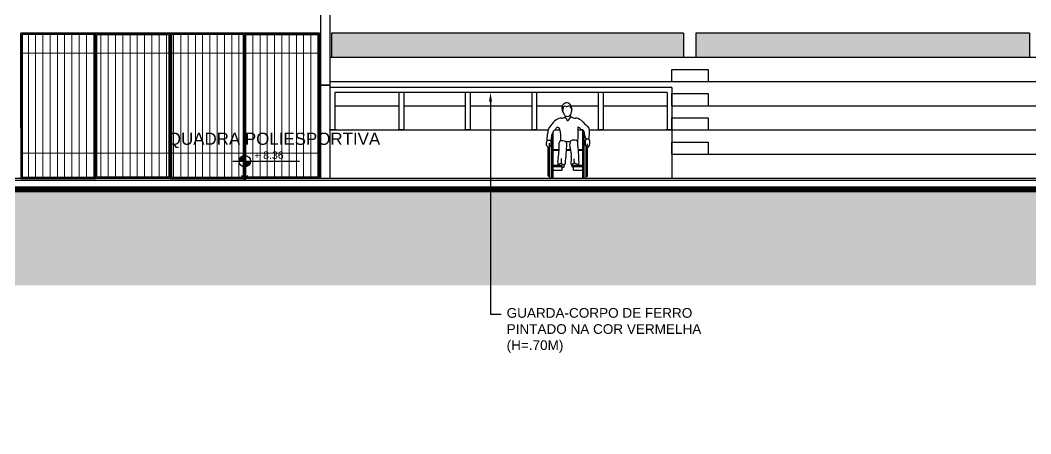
# Model space of a CAD drawing. Header units: metres. Extents: x 2494 to 3558, y 282 to 553.
# Drawn here: x 2885.4 to 2902.1, y 326.94 to 333.78 of the extents above; entities that cross this region are included whole.
import ezdxf
from ezdxf import colors
from ezdxf.entities.mleader import LeaderData, LeaderLine
from ezdxf.math import Vec2, Vec3

# ---------------------------------------------------------------- set-up
doc = ezdxf.new("R2010")
doc.units = ezdxf.units.M
doc.header["$LTSCALE"] = 7
doc.header["$MEASUREMENT"] = 0
for name, color, linetype in [('COTA DE NÍVEL', 7, 'Continuous'), ('HACHURA PISOS', 250, 'Continuous'), ('PENA 0.15', 7, 'Continuous'), ('PENA 01', 1, 'Continuous'), ('PENA 02', 2, 'Continuous'), ('PENA 03', 3, 'Continuous'), ('PENA 06', 6, 'Continuous'), ('TXT ESPECIFICAÇÕES', 7, 'Continuous')]:
    doc.layers.add(name, color=color, linetype=linetype)
doc.layers.add('HACH', color=251, linetype='Continuous', lineweight=5)
doc.layers.add('texto', color=3, linetype='Continuous', lineweight=25)
doc.styles.add('ATTR', font='romans.shx', dxfattribs={"width": 0.8, "height": 0.7})
doc.styles.add('GRAF', font='GRAF.SHX')
doc.styles.add('Luana', font='arial.ttf')
doc.styles.get("Standard").update_dxf_attribs({"font": 'arial.ttf'})

# ---------------------------------------------------------------- blocks, each defined once
blk = doc.blocks.new('NIV02')
h = blk.add_hatch(color=256)
h.paths.add_polyline_path([(-43.09, -49.03, 0.414214), (-44.59, -50.53), (-43.09, -50.53)])
h.paths.add_polyline_path([(-43.09, -52.04, 0.414214), (-41.58, -50.53), (-43.09, -50.53)])
for p, q in [((-43.09, -47.38), (-43.09, -55.58)), ((-46.27, -50.53), (-28.68, -50.53))]:
    blk.add_line(p, q)
blk.add_lwpolyline([(-42.36, -54.32), (-43.09, -55.58), (-43.82, -54.32)])
blk.add_circle((-43.09, -50.53), 1.5)
at = {"style": 'GRAF'}
blk.add_attdef('ELEV', (-40.66, -49.96), '', height=1.26, dxfattribs=at)
blk = doc.blocks.new('A$C1B27661D')
at = {"layer": 'PENA 02'}
for p, q in [((-5.65, 0.7), (0, 0.7)), ((-5.65, 0.7), (-5.65, 0.006)), ((0, 0.7), (0, 0.006)), ((-5.57, 0.62), (-0.08, 0.62)), ((-5.57, 0.62), (-5.57, 0.006)), ((-4.512, 0.62), (-4.512, 0.006)), ((-4.432, 0.62), (-4.432, 0.006)), ((-3.414, 0.62), (-3.414, 0.006)), ((-3.334, 0.62), (-3.334, 0.006)), ((-2.316, 0.62), (-2.316, 0.006)), ((-2.236, 0.62), (-2.236, 0.006)), ((-1.218, 0.62), (-1.218, 0.006)), ((-1.138, 0.62), (-1.138, 0.006)), ((-0.08, 0.62), (-0.08, 0.006))]:
    blk.add_line(p, q, dxfattribs=at)
for points in [[(-5.65, 0), (-5.547, 0), (-5.547, 0.006), (-5.65, 0.006)], [(-4.524, 0), (-4.421, 0), (-4.421, 0.006), (-4.524, 0.006)], [(-3.426, 0), (-3.323, 0), (-3.323, 0.006), (-3.426, 0.006)], [(-2.328, 0), (-2.225, 0), (-2.225, 0.006), (-2.328, 0.006)], [(-1.23, 0), (-1.127, 0), (-1.127, 0.006), (-1.23, 0.006)], [(-0.102, 0), (0, 0), (0, 0.006), (-0.102, 0.006)]]:
    blk.add_lwpolyline(points, close=True, dxfattribs=at)
blk = doc.blocks.new('Wchair-f.dwg2000')
for p, q in [((2.31, 47.71), (1.49, 48.92)), ((-1.82, 40.56), (-1.65, 41.32)), ((1.85, 40.99), (1.7, 42.04)), ((-13.64, 25.46), (-13.44, 29.31)), ((-10.72, 0.62), (-10.72, 28.06)), ((-10.19, 30.03), (-9.73, 30.03)), ((-9.73, 3.66), (-9.73, 31.03)), ((9.73, 3.66), (9.73, 32.23)), ((9.73, 30.03), (10.59, 30.03)), ((10.72, 0.62), (10.72, 29.37)), ((-12.95, 20.53), (-13.96, 21.44)), ((-13, 1.69), (-13, 20.58)), ((-12.37, 1.69), (-12.37, 20.48)), ((-11.97, 0.62), (-11.97, 21.13)), ((-11.43, 21.55), (-11.76, 21.19)), ((-5.89, 18.5), (-5.72, 23.54)), ((11.97, 0.62), (11.97, 21.6)), ((12.25, 26.17), (13.58, 26.12)), ((12.38, 1.69), (12.38, 21.74)), ((13, 1.69), (13, 20.4)), ((-10.72, 15.65), (-9.73, 15.65)), ((-9.73, 19.02), (-5.88, 19.02)), ((-9.73, 18.77), (-5.88, 18.77)), ((-0.95, 18.77), (1.84, 18.77)), ((-0.94, 19.02), (1.77, 19.02)), ((6.89, 19.02), (9.73, 19.02)), ((6.91, 18.77), (9.73, 18.77)), ((9.73, 15.65), (10.72, 15.65)), ((-10.72, 8.72), (-3.72, 8.72)), ((-10.72, 7.83), (-3.72, 7.83)), ((-5.27, 9.6), (-6.35, 9.08)), ((-4.01, 9.6), (-2.99, 9.12)), ((-3.72, 5.48), (-3.72, 8.72)), ((-3.72, 7.29), (-3.4, 7.29)), ((3.46, 7.45), (3.72, 7.45)), ((3.72, 5.48), (3.72, 8.72)), ((3.72, 7.83), (10.72, 7.83)), ((3.72, 8.72), (10.72, 8.72)), ((-10.72, 5.48), (-3.72, 5.48)), ((-10.56, 3.5), (-10.72, 3.66)), ((-10.56, 0.34), (-10.56, 5.48)), ((-9.88, 0.34), (-9.88, 5.48)), ((-9.88, 3.5), (-9.73, 3.66)), ((3.72, 5.48), (10.72, 5.48)), ((9.88, 3.5), (9.73, 3.66)), ((9.88, 0.34), (9.88, 5.48)), ((10.56, 0.34), (10.56, 5.48)), ((10.56, 3.5), (10.72, 3.66))]:
    blk.add_line(p, q)
for centre, radius, start, end in [((2.25, 46.41), 6.28, 169.70809, 182.36648), ((-2.15, 47.21), 1.81, 155.11231, 169.70809), ((-0.38, 46.39), 3.76, 115.95212, 155.11231), ((-1.08, 46.46), 2.12, 164.27747, 186.5623), ((-2.28, 46.8), 0.875, 105.05439, 164.27747), ((-1.9, 45.4), 2.33, 71.49505, 105.05439), ((-1.3, 48.28), 1.66, 95.01568, 115.95212), ((-1.03, 45.18), 4.77, 73.13454, 95.01568), ((-0.72, 48.93), 1.4, 251.49505, 300.86673), ((0.61, 46.7), 1.19, 29.74402, 120.86673), ((-0.26, 47.72), 2.12, 34.44852, 73.13454), ((1.99, 47.49), 0.394, 209.74402, 220.37398), ((0.25, 46.02), 1.88, 3.79083, 40.37398), ((1.99, 47.49), 0.394, 6.39617, 34.44852), ((-129.29, 32.78), 132.49, 5.29609, 6.39617), ((-4, 43.44), 3.62, 266.20598, 307.08307), ((-3.6, 46.17), 0.421, 182.36648, 183.59245), ((-2.33, 46.24), 1.7, 182.82753, 226.90093), ((-3.1, 44.77), 0.716, 143.05205, 240.00981), ((-5.51, 46.15), 2.33, 330.31936, 0.59112), ((-4.25, 42.77), 1.59, 6.10032, 60.00981), ((-3.6, 46.17), 0.421, 0.59112, 6.5623), ((-1.76, 43.04), 0.917, 186.10032, 217.56682), ((-6.47, 39.41), 5.03, 26.63202, 37.56682), ((-1.22, 42.04), 0.843, 206.63202, 246.08205), ((-12.16, 31.67), 13.64, 27.15034, 40.6464), ((-0.37, 43.96), 2.94, 246.08205, 303.26766), ((25.25, 24.59), 28.56, 144.97158, 152.23395), ((0.57, 42.53), 1.22, 303.26766, 358.65547), ((4.87, 42.42), 3.07, 142.38042, 178.65547), ((4.95, 44.59), 4.75, 229.36938, 272.12674), ((3.05, 46.2), 0.917, 183.79083, 240.88079), ((1.64, 44.91), 1.01, 322.38042, 5.29609), ((-4.42, 29.31), 9.03, 142.41341, 180), ((6.81, 20.67), 23.19, 128.91108, 142.41341), ((-6.72, 32.28), 1.44, 12.30144, 151.43532), ((-4.57, 34.77), 5.07, 86.20598, 128.91108), ((5.27, 36.07), 3.77, 67.14836, 92.12674), ((472.07, 22.86), 465.66, 178.65132, 179.84458), ((6.79, 32.54), 1.31, 37.28092, 101.3914), ((2.85, 30.34), 9.99, 41.99436, 67.14836), ((5.99, 33.17), 5.77, 38.45383, 41.99436), ((19.38, 43.8), 11.32, 218.45383, 233.86224), ((10.61, 31.79), 3.54, 2.91963, 53.86224), ((1.42, 24.38), 12.69, 161.91636, 175.86376), ((-25.66, 33.22), 15.8, 341.91636, 348.06054), ((-7.45, 29.37), 2.81, 127.1939, 168.06054), ((-11.74, 35.02), 4.28, 307.1939, 331.43532), ((-31.2, 26.95), 26.5, 355.41236, 12.30144), ((10.04, 35.01), 2.77, 217.28092, 258.91118), ((9.29, 31.17), 1.14, 5.08114, 78.91118), ((24.69, 32.54), 14.32, 185.08114, 206.88917), ((-14.34, 30.52), 28.53, 350.97404, 2.91963), ((-10.65, 22.64), 3.83, 149.39586, 181.23611), ((-12.93, 22.6), 1.55, 181.23611, 228.12437), ((-15.98, 25.8), 2.36, 329.39586, 351.71116), ((-11.99, 31.88), 6.63, 255.54711, 276.47296), ((-12.63, 20.89), 0.486, 228.12437, 355.75974), ((-20.73, 21.49), 8.61, 355.75974, 11.77106), ((-11.91, 21.33), 0.205, 178.93015, 317.41965), ((-12.37, 22.41), 1.27, 317.41965, 10.97432), ((-2.31, 24.35), 8.97, 174.00824, 190.97432), ((-11.35, 23.38), 0.625, 0, 83.61408), ((-4.31, 23.49), 1.42, 86.97926, 178.08061), ((-5.21, 6.38), 18.56, 81.14044, 86.97926), ((-2.63, 22.9), 1.83, 357.70099, 81.14044), ((-130.6, 25.47), 129.83, 353.06126, 358.86672), ((-0.07, 38.38), 14, 263.29404, 277.03286), ((7.2, 22.14), 6.11, 162.16871, 199.72381), ((2.75, 23.57), 1.44, 120.94612, 162.16871), ((-11.46, 15.45), 13.71, 355.84919, 19.72381), ((4.01, 21.46), 3.9, 66.68996, 120.94612), ((4.95, 23.62), 1.55, 5.52214, 66.68996), ((-201.61, 3.65), 209.06, 1.80945, 5.52214), ((11.35, 23.38), 0.625, 90.96714, 180), ((18.04, 23.42), 6.73, 158.65751, 191.93749), ((11.99, 22.14), 0.539, 191.93749, 297.90843), ((12.22, 25.69), 0.482, 87.52621, 158.65751), ((11.37, 23.3), 1.86, 297.90843, 317.29174), ((13.81, 21.27), 1.32, 147.90719, 208.95641), ((13.06, 20.86), 0.459, 208.95641, 320.29828), ((11.71, 22.59), 1.16, 327.90719, 16.53063), ((9.7, 23.65), 4.83, 320.29828, 27.43943), ((13.58, 25.66), 0.454, 27.43943, 90), ((4.95, 10.95), 11.76, 167.45954, 190.15053), ((-33.08, 19.42), 27.21, 347.45954, 358.08061), ((211.13, -0.7), 209.47, 175.84919, 177.11004), ((-5.94, 8.23), 0.944, 115.61935, 149.15404), ((-4.64, 8.28), 1.46, 64.61592, 115.61935), ((-43.47, 13.21), 39.26, 354.89409, 0.0311), ((-3.4, 8.25), 0.957, 270, 64.61592), ((-3.26, 9.97), 1.54, 298.79708, 353.06126), ((3.41, 9.78), 1.48, 177.11004, 234.56435), ((3.46, 8.39), 0.934, 150.73955, 270), ((5, 7.53), 2.69, 120.30136, 150.73955), ((4.13, 9.01), 0.981, 86.60122, 120.30136), ((14.75, 12.29), 10.8, 176.03327, 192.29691), ((3.98, 6.38), 3.61, 43.58081, 86.60122), ((6.22, 8.51), 0.518, 23.22228, 43.58081), ((4.93, 10.18), 2.43, 322.96699, 1.80945), ((-12.69, 1.69), 0.312, 180, 0), ((-11.35, 0.62), 0.625, 180, 0), ((-10.22, 0.34), 0.34, 180, 0), ((10.22, 0.34), 0.34, 180, 0), ((11.35, 0.62), 0.625, 180, 0), ((12.69, 1.69), 0.312, 180, 0)]:
    blk.add_arc(centre, radius, start, end)
at = {"style": 'ATTR', "width": 0.8, "flags": 9}
blk.add_attdef('ESTCODE', (0, 0), '', height=0.7, dxfattribs=at)
blk = doc.blocks.new('deficiente 05')
at = {"xscale": 2.5, "yscale": 2.5, "zscale": 2.5}
blk.add_blockref('Wchair-f.dwg2000', (232.3, 143.3), dxfattribs=at)

msp = doc.modelspace()

# ---------------------------------------------------------------- hatches: boundary and pattern name
at = {"layer": 'HACHURA PISOS'}
h = msp.add_hatch(dxfattribs=at)
h.set_pattern_fill('BLOCO2,_O', color=256, pattern_type=2)
h.set_pattern_definition([(0, (5770.05782, 667.37237), (0.2, 0.2), [0.4, 0]), (0, (5770.05782, 667.57237), (0.2, 0.2), [0.4, 0]), (90, (5770.05782, 667.37237), (-0.2, 0.2), [0.2, -0.2]), (90, (5770.45782, 667.37237), (-0.2, 0.2), [0.2, -0.2])])
h.paths.add_polyline_path([(2902.932, 338.363), (2902.277, 338.363), (2902.277, 333.963), (2902.932, 333.963)])
h.paths.add_polyline_path([(2907.793, 333.563), (2902.277, 333.563), (2902.277, 333.167), (2907.793, 333.167)])
h.paths.add_polyline_path([(2907.793, 338.363), (2907.138, 338.363), (2907.138, 333.963), (2907.793, 333.963)])
h.paths.add_polyline_path([(2908.648, 338.363), (2907.993, 338.363), (2907.993, 333.963), (2908.648, 333.963)])
h.paths.add_polyline_path([(2913.513, 335.971), (2912.855, 335.591), (2912.855, 333.963), (2913.513, 333.963)])
h.paths.add_polyline_path([(2913.513, 338.363), (2912.855, 338.363), (2912.855, 335.591), (2913.513, 335.971)])
h.paths.add_polyline_path([(2913.513, 333.563), (2907.993, 333.563), (2907.993, 333.167), (2913.513, 333.167)])
h.paths.add_polyline_path([(2891.498, 338.363), (2890.543, 338.363), (2890.543, 333.963), (2891.498, 333.963)])
h.paths.add_polyline_path([(2896.36, 333.563), (2890.543, 333.563), (2890.543, 333.167), (2896.36, 333.167)])
h.paths.add_polyline_path([(2896.36, 338.363), (2895.705, 338.363), (2895.705, 333.963), (2896.36, 333.963)])
h.paths.add_polyline_path([(2897.215, 338.363), (2896.56, 338.363), (2896.56, 333.963), (2897.215, 333.963)])
h.paths.add_polyline_path([(2902.077, 333.563), (2896.56, 333.563), (2896.56, 333.167), (2902.077, 333.167)])
h.paths.add_polyline_path([(2902.077, 338.363), (2901.422, 338.363), (2901.422, 333.963), (2902.077, 333.963)])
h.paths.add_polyline_path([(2868.618, 338.363), (2867.538, 338.363), (2867.538, 336.183), (2867.538, 334.083), (2867.538, 334.053), (2868.19, 334.053), (2868.19, 334.274, -0.414214), (2868.096, 334.369, -1), (2868.285, 334.369), (2868.618, 334.369)])
h.paths.add_polyline_path([(2873.48, 338.363), (2872.825, 338.363), (2872.825, 333.963), (2873.48, 333.963)])
h.paths.add_polyline_path([(2874.335, 338.363), (2873.68, 338.363), (2873.68, 333.963), (2874.335, 333.963)])
h.paths.add_polyline_path([(2879.197, 338.363), (2878.542, 338.363), (2878.542, 333.963), (2879.197, 333.963)])
h.paths.add_polyline_path([(2873.48, 333.563), (2870.488, 333.563), (2870.488, 333.167), (2873.48, 333.167)])
h.paths.add_polyline_path([(2870.338, 333.563), (2869.538, 333.563), (2869.401, 333.563), (2869.251, 333.563), (2869.178, 333.563), (2869.178, 332.693), (2870.338, 332.693)])
h.paths.add_polyline_path([(2879.197, 333.563), (2873.68, 333.563), (2873.68, 333.167), (2879.197, 333.167)])
h.paths.add_polyline_path([(2885.213, 333.563), (2879.397, 333.563), (2879.397, 333.167), (2885.213, 333.167)])
h.paths.add_polyline_path([(2885.213, 338.363), (2884.258, 338.363), (2884.258, 333.963), (2885.213, 333.963)])
h.paths.add_polyline_path([(2880.052, 338.363), (2879.397, 338.363), (2879.397, 333.963), (2880.052, 333.963)])
h.paths.add_polyline_path([(2890.343, 338.363), (2888.304, 338.363), (2888.304, 337.445), (2889.128, 337.445), (2889.128, 336.063), (2886.628, 336.063), (2886.628, 337.445), (2888.304, 337.445), (2888.304, 338.363), (2885.413, 338.363), (2885.413, 333.963), (2890.343, 333.963)])
at = {"layer": 'PENA 01', "ltscale": 1.5}
h = msp.add_hatch(dxfattribs=at)
h.set_pattern_fill('EARTH', color=256, scale=0.75, angle=45, style=0, double=1)
h.set_pattern_definition([(45, (2958.04863, 464.2222), (3e-17, 0.26516504), [0.1875, -0.1875]), (45, (2957.99892, 464.27191), (3e-17, 0.26516504), [0.1875, -0.1875]), (45, (2957.9492, 464.32163), (3e-17, 0.26516504), [0.1875, -0.1875]), (135, (2957.9492, 464.35478), (-0.26516504, 6e-17), [0.1875, -0.1875]), (135, (2957.99892, 464.4045), (-0.26516504, 6e-17), [0.1875, -0.1875]), (135, (2958.04863, 464.45421), (-0.26516504, 6e-17), [0.1875, -0.1875])])
h.paths.add_polyline_path([(2955.9, 330.793), (2948.209, 330.793), (2948.209, 330.893), (2915.725, 330.893), (2915.725, 330.693), (2913.538, 330.693), (2913.538, 331.013), (2912.418, 331.013), (2912.418, 330.983), (2868.978, 330.983), (2858.214, 331.013), (2858.214, 331.083), (2856.215, 331.083), (2856.215, 329.393), (2955.9, 329.393)])

# ---------------------------------------------------------------- linework, layer by layer
at = {"layer": 'HACH'}
for p, q in [((2885.535, 333.232), (2885.535, 333.543)), ((2885.655, 333.232), (2885.655, 333.543)), ((2885.775, 333.232), (2885.775, 333.543)), ((2885.895, 333.232), (2885.895, 333.543)), ((2886.015, 333.232), (2886.015, 333.543)), ((2886.135, 333.232), (2886.135, 333.543)), ((2886.255, 333.232), (2886.255, 333.543)), ((2886.375, 333.232), (2886.375, 333.543)), ((2886.495, 333.232), (2886.495, 333.543)), ((2886.615, 333.232), (2886.615, 333.543)), ((2886.735, 333.232), (2886.735, 333.543)), ((2886.855, 333.232), (2886.855, 333.543)), ((2886.975, 333.232), (2886.975, 333.543)), ((2887.095, 333.232), (2887.095, 333.543)), ((2887.215, 333.232), (2887.215, 333.543)), ((2887.335, 333.232), (2887.335, 333.543)), ((2887.455, 333.232), (2887.455, 333.543)), ((2887.575, 333.232), (2887.575, 333.543)), ((2887.695, 333.232), (2887.695, 333.543)), ((2887.815, 333.232), (2887.815, 333.543)), ((2887.935, 331.183), (2887.935, 333.543)), ((2888.055, 331.183), (2888.055, 333.543)), ((2888.175, 331.183), (2888.175, 333.543)), ((2888.295, 331.183), (2888.295, 333.543)), ((2888.415, 331.183), (2888.415, 333.543)), ((2888.535, 331.183), (2888.535, 333.543)), ((2888.655, 331.183), (2888.655, 333.543)), ((2888.775, 331.183), (2888.775, 333.543)), ((2888.895, 331.183), (2888.895, 333.543)), ((2889.015, 331.183), (2889.015, 333.543)), ((2889.243, 331.183), (2889.243, 333.543)), ((2889.363, 331.183), (2889.363, 333.543)), ((2889.483, 331.183), (2889.483, 333.543)), ((2889.603, 331.183), (2889.603, 333.543)), ((2889.723, 331.183), (2889.723, 333.543)), ((2889.843, 331.183), (2889.843, 333.543)), ((2889.963, 331.183), (2889.963, 333.543)), ((2890.083, 331.183), (2890.083, 333.543)), ((2890.203, 331.183), (2890.203, 333.543)), ((2890.343, 333.232), (2885.413, 333.232)), ((2885.535, 331.578), (2885.535, 333.232)), ((2885.655, 331.578), (2885.655, 333.232)), ((2885.775, 331.578), (2885.775, 333.232)), ((2885.895, 331.578), (2885.895, 333.232)), ((2886.015, 331.578), (2886.015, 333.232)), ((2886.135, 331.578), (2886.135, 333.232)), ((2886.255, 331.578), (2886.255, 333.232)), ((2886.375, 331.578), (2886.375, 333.232)), ((2886.495, 331.578), (2886.495, 333.232)), ((2886.615, 331.578), (2886.615, 333.232)), ((2886.735, 331.578), (2886.735, 333.232)), ((2886.855, 331.578), (2886.855, 333.232)), ((2886.975, 331.578), (2886.975, 333.232)), ((2887.095, 331.578), (2887.095, 333.232)), ((2887.215, 331.578), (2887.215, 333.232)), ((2887.335, 331.578), (2887.335, 333.232)), ((2887.455, 331.578), (2887.455, 333.232)), ((2887.575, 331.578), (2887.575, 333.232)), ((2887.695, 331.578), (2887.695, 333.232)), ((2887.815, 331.578), (2887.815, 333.232)), ((2890.343, 331.578), (2885.413, 331.578)), ((2885.535, 331.183), (2885.535, 331.578)), ((2885.655, 331.183), (2885.655, 331.578)), ((2885.775, 331.183), (2885.775, 331.578)), ((2885.895, 331.183), (2885.895, 331.578)), ((2886.015, 331.183), (2886.015, 331.578)), ((2886.135, 331.183), (2886.135, 331.578)), ((2886.255, 331.183), (2886.255, 331.578)), ((2886.375, 331.183), (2886.375, 331.578)), ((2886.495, 331.183), (2886.495, 331.578)), ((2886.615, 331.183), (2886.615, 331.578)), ((2886.735, 331.183), (2886.735, 331.578)), ((2886.855, 331.183), (2886.855, 331.578)), ((2886.975, 331.183), (2886.975, 331.578)), ((2887.095, 331.183), (2887.095, 331.578)), ((2887.215, 331.183), (2887.215, 331.578)), ((2887.335, 331.183), (2887.335, 331.578)), ((2887.455, 331.183), (2887.455, 331.578)), ((2887.575, 331.183), (2887.575, 331.578)), ((2887.695, 331.183), (2887.695, 331.578)), ((2887.815, 331.183), (2887.815, 331.578))]:
    msp.add_line(p, q, dxfattribs=at)
at = {"layer": 'PENA 0.15'}
for p, q in [((2890.518, 333.167), (2913.538, 333.167)), ((2890.518, 332.766), (2913.538, 332.766)), ((2890.598, 332.365), (2891.656, 332.365)), ((2891.736, 332.365), (2892.754, 332.365)), ((2892.834, 332.365), (2893.852, 332.365)), ((2893.932, 332.365), (2894.357, 332.365)), ((2894.501, 332.365), (2894.95, 332.365)), ((2895.03, 332.365), (2896.088, 332.365)), ((2896.168, 332.365), (2913.538, 332.365))]:
    msp.add_line(p, q, dxfattribs=at)
msp.add_lwpolyline([(2890.518, 332.703), (2890.368, 332.703), (2890.368, 333.963), (2890.518, 333.963)], close=True, dxfattribs=at)
for points in [[(2896.168, 332.766), (2896.168, 332.966), (2896.768, 332.966), (2896.768, 332.766)], [(2896.168, 332.365), (2896.168, 332.565), (2896.768, 332.565), (2896.768, 332.365)]]:
    msp.add_lwpolyline(points, dxfattribs=at)
at = {"layer": 'PENA 01'}
for p, q in [((2890.343, 333.563), (2885.413, 333.563)), ((2885.413, 332.003), (2885.413, 333.563)), ((2886.646, 333.563), (2885.413, 333.563)), ((2885.413, 333.563), (2885.413, 331.163)), ((2890.343, 333.563), (2885.413, 333.563)), ((2885.413, 333.563), (2885.413, 331.163)), ((2886.626, 333.543), (2885.433, 333.543)), ((2885.433, 333.543), (2885.433, 331.183)), ((2886.626, 332.968), (2886.626, 333.543)), ((2886.646, 332.965), (2886.646, 333.563)), ((2886.646, 331.578), (2886.646, 333.563)), ((2886.646, 332.965), (2886.646, 333.563)), ((2886.646, 332.965), (2886.646, 333.563)), ((2886.646, 333.563), (2887.878, 333.563)), ((2886.666, 332.961), (2886.666, 333.543)), ((2886.666, 333.543), (2887.858, 333.543)), ((2887.858, 333.543), (2887.858, 331.183)), ((2887.863, 333.563), (2887.893, 333.563)), ((2889.111, 333.563), (2887.878, 333.563)), ((2887.878, 333.563), (2887.878, 331.163)), ((2887.878, 333.563), (2887.878, 331.163)), ((2889.091, 333.543), (2887.898, 333.543)), ((2887.898, 333.543), (2887.898, 331.183)), ((2889.091, 331.183), (2889.091, 333.543)), ((2889.111, 331.578), (2889.111, 333.563)), ((2889.111, 331.578), (2889.111, 333.563)), ((2889.111, 333.563), (2890.343, 333.563)), ((2889.111, 331.163), (2889.111, 333.563)), ((2889.111, 331.163), (2889.111, 333.563)), ((2889.131, 333.543), (2890.323, 333.543)), ((2889.131, 331.183), (2889.131, 333.543)), ((2890.323, 331.183), (2890.323, 333.543)), ((2890.323, 333.543), (2890.323, 331.183)), ((2890.343, 332.003), (2890.343, 333.563)), ((2890.343, 333.563), (2890.343, 331.163)), ((2890.343, 333.563), (2890.343, 331.163)), ((2896.36, 333.563), (2890.543, 333.563)), ((2890.543, 333.563), (2890.543, 333.167)), ((2896.36, 333.563), (2896.36, 333.167)), ((2902.077, 333.563), (2896.56, 333.563)), ((2896.56, 333.563), (2896.56, 333.167)), ((2902.077, 333.563), (2902.077, 333.167)), ((2886.626, 331.183), (2886.626, 332.968)), ((2886.646, 331.578), (2886.646, 332.933)), ((2886.646, 331.163), (2886.646, 332.933)), ((2886.646, 331.163), (2886.646, 332.933)), ((2886.666, 331.183), (2886.666, 332.961)), ((2885.413, 331.163), (2886.646, 331.163)), ((2885.433, 331.183), (2886.626, 331.183)), ((2887.878, 331.163), (2886.646, 331.163)), ((2887.858, 331.183), (2886.666, 331.183)), ((2887.878, 331.163), (2889.111, 331.163)), ((2887.898, 331.183), (2889.091, 331.183)), ((2890.323, 331.183), (2889.131, 331.183))]:
    msp.add_line(p, q, dxfattribs=at)
at = {"layer": 'PENA 02'}
for p, q in [((2890.518, 331.964), (2894.124, 331.964)), ((2894.234, 331.964), (2894.32, 331.964)), ((2894.612, 331.964), (2894.7, 331.964)), ((2894.803, 331.964), (2913.538, 331.964)), ((2896.168, 331.964), (2896.168, 331.163)), ((2896.168, 331.564), (2913.538, 331.564)), ((2913.538, 331.163), (2869.128, 331.163))]:
    msp.add_line(p, q, dxfattribs=at)
msp.add_lwpolyline([(2890.368, 332.703), (2890.518, 332.703), (2890.518, 331.163), (2890.368, 331.163)], close=True, dxfattribs=at)
for points in [[(2896.168, 331.964), (2896.168, 332.164), (2896.768, 332.164), (2896.768, 331.964)], [(2896.168, 331.564), (2896.168, 331.764), (2896.768, 331.764), (2896.768, 331.564)]]:
    msp.add_lwpolyline(points, dxfattribs=at)
at = {"layer": 'PENA 02', "ltscale": 1.5, "const_width": 0.1}
msp.add_lwpolyline([(2856.215, 331.083), (2858.214, 331.083), (2858.214, 331.013), (2868.978, 331.013), (2868.978, 330.983), (2912.418, 330.983), (2912.418, 331.013), (2913.538, 331.013), (2913.538, 330.693), (2915.725, 330.693), (2915.725, 330.893), (2948.209, 330.893), (2948.209, 330.793), (2955.9, 330.793)], dxfattribs=at)
at = {"layer": 'PENA 06'}
msp.add_line((2869.128, 331.133), (2912.268, 331.133), dxfattribs=at)

# ---------------------------------------------------------------- block references
at = {"layer": 'COTA DE NÍVEL', "ltscale": 0.05}
ref = msp.add_blockref('NIV02', (2891.811, 334.615), dxfattribs=dict(at, xscale=0.06266711229946524, yscale=0.06266711229946524, zscale=0.06266711229946524))
ref.add_attrib('ELEV', '+ 8.36', (2889.263, 331.484), dxfattribs={"layer": '0', "height": 0.125, "style": 'Luana'})
at = {"layer": 'PENA 02', "xscale": 0.01, "yscale": 0.01, "zscale": 0.01}
msp.add_blockref('deficiente 05', (2892.127, 329.73), dxfattribs=at)
at = {"layer": 'PENA 03', "xscale": -1}
msp.add_blockref('A$C1B27661D', (2890.518, 331.964), dxfattribs=at)

# ---------------------------------------------------------------- texts
at = {"layer": 'texto', "color": 2, "ltscale": 0.05, "insert": (2889.594, 331.791), "char_height": 0.2, "width": 5.00432, "attachment_point": 5, "style": 'Luana'}
msp.add_mtext('QUADRA POLIESPORTIVA', dxfattribs=at)

# ---------------------------------------------------------------- leaders
at = {"layer": 'TXT ESPECIFICAÇÕES', "ltscale": 0.05}
ml = msp.add_multileader_mtext('Standard', dxfattribs=at)
ml.set_content('GUARDA-CORPO DE FERRO\\PPINTADO NA COR VERMELHA\\P(H=.70M)', color=256)
ml.set_leader_properties()
ml.build(insert=Vec2(0, 0))
ml.multileader.update_dxf_attribs({"dogleg_length": 0.36, "arrow_head_size": 0.15})
ctx = ml.context
ctx.base_point, ctx.char_height, ctx.arrow_head_size, ctx.landing_gap_size, ctx.plane_origin = Vec3(2893.347, 328.914), 0.16, 0.15, 0.09, Vec3(2887.939, 325.91)
notes = []
notes.append((ctx, [(0, (1, 1, 0), (2893.171, 328.914), (1, 0), 0.177, [(0, [(2893.171, 332.584)], 0, [])])]))
ctx.mtext.insert, ctx.mtext.flow_direction = Vec3(2893.437, 329.017), 5
for ctx, leaders in notes:
    for number, flags, end, landing, length, lines in leaders:
        leader = LeaderData()
        leader.index, (leader.has_last_leader_line, leader.has_dogleg_vector, leader.attachment_direction) = number, flags
        leader.last_leader_point, leader.dogleg_vector, leader.dogleg_length = Vec3(end), Vec3(landing), length
        for number, points, colour, breaks in lines:
            line = LeaderLine()
            line.index, line.vertices, line.color, line.breaks = number, Vec3.list(points), colors.encode_raw_color(colour), breaks
            leader.lines.append(line)
        ctx.leaders.append(leader)

doc.saveas('drawing.dxf')
